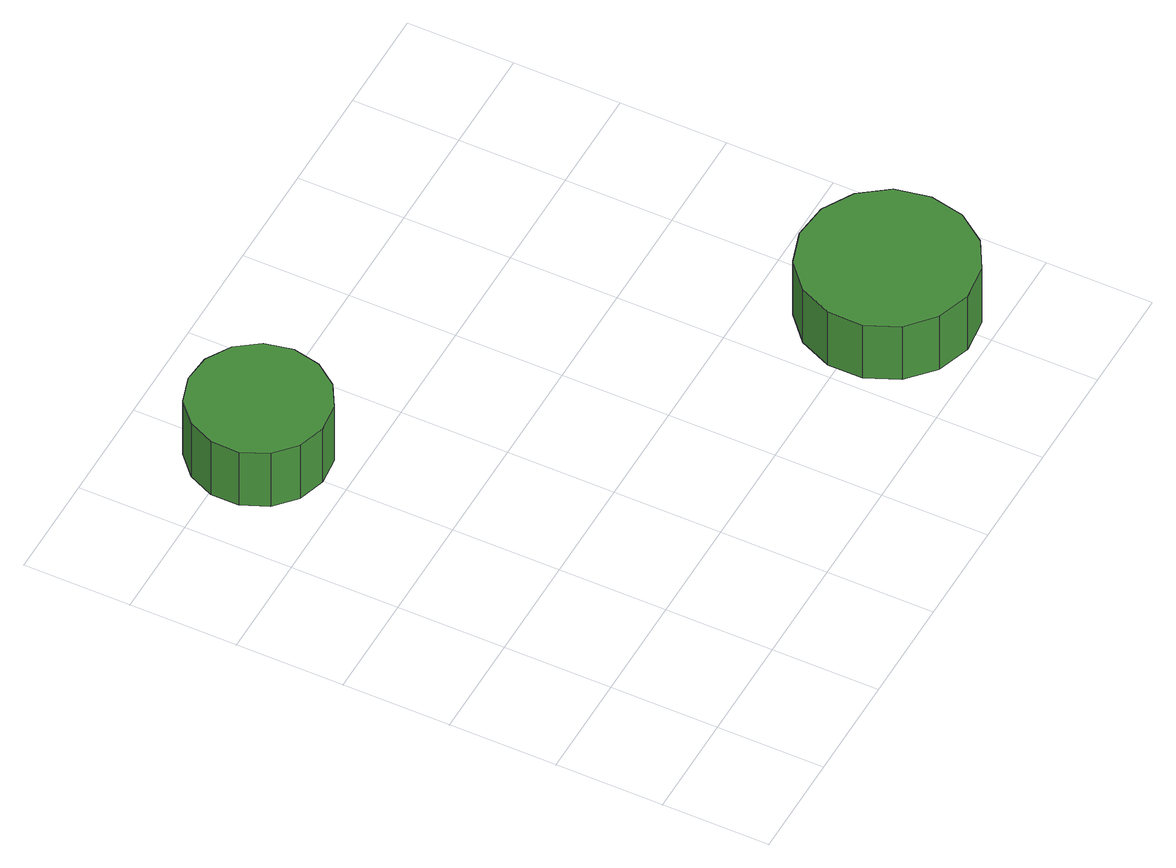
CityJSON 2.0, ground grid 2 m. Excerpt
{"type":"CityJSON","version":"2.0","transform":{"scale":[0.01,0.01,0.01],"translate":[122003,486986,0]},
"CityObjects":{
"tree1":{"type":"SolitaryVegetationObject","attributes":{"function":"something"},"geometry":[{"type":"MultiSurface","lod":"1","boundaries":[[[0,1,2,3,4,5,6,7,8,9,10,11,12,13,14]],[[15,16,17,18,19,20,21,22,23,24,25,26,27,28,29]],[[0,29,28,1]],[[1,28,27,2]],[[2,27,26,3]],[[3,26,25,4]],[[4,25,24,5]],[[5,24,23,6]],[[6,23,22,7]],[[7,22,21,8]],[[8,21,20,9]],[[9,20,19,10]],[[10,19,18,11]],[[11,18,17,12]],[[12,17,16,13]],[[13,16,15,14]],[[14,15,29,0]]]}]},
"tree2":{"type":"SolitaryVegetationObject","attributes":{"function":"something"},"geometry":[{"type":"MultiSurface","lod":"1","boundaries":[[[30,31,32,33,34,35,36,37,38,39,40,41,42,43,44]],[[45,46,47,48,49,50,51,52,53,54,55,56,57,58,59]],[[30,59,58,31]],[[31,58,57,32]],[[32,57,56,33]],[[33,56,55,34]],[[34,55,54,35]],[[35,54,53,36]],[[36,53,52,37]],[[37,52,51,38]],[[38,51,50,39]],[[39,50,49,40]],[[40,49,48,41]],[[41,48,47,42]],[[42,47,46,43]],[[43,46,45,44]],[[44,45,59,30]]]}]}
},
"vertices":[
[340,970,168],[329,1022,168],[298,1065,168],[252,1092,168],[200,1097,168],[149,1081,168],[110,1045,168],[88,997,168],[88,944,168],[110,895,168],[149,860,168],[200,844,168],[252,849,168],[298,876,168],[329,918,168],[329,918,39],[298,876,39],[252,849,39],[200,844,39],[149,860,39],[110,895,39],[88,944,39],[88,997,39],[110,1045,39],[149,1081,39],[200,1097,39],[252,1092,39],[298,1065,39],[329,1022,39],[340,970,39],
[1122,175,188],[1109,240,188],[1070,293,188],[1013,326,188],[947,333,188],[884,313,188],[835,269,188],[808,208,188],[808,142,188],[835,82,188],[884,38,188],[947,17,188],[1013,24,188],[1070,57,188],[1109,111,188],[1109,111,59],[1070,57,59],[1013,24,59],[947,17,59],[884,38,59],[835,82,59],[808,142,59],[808,208,59],[835,269,59],[884,313,59],[947,333,59],[1013,326,59],[1070,293,59],[1109,240,59],[1122,175,59]
]}
